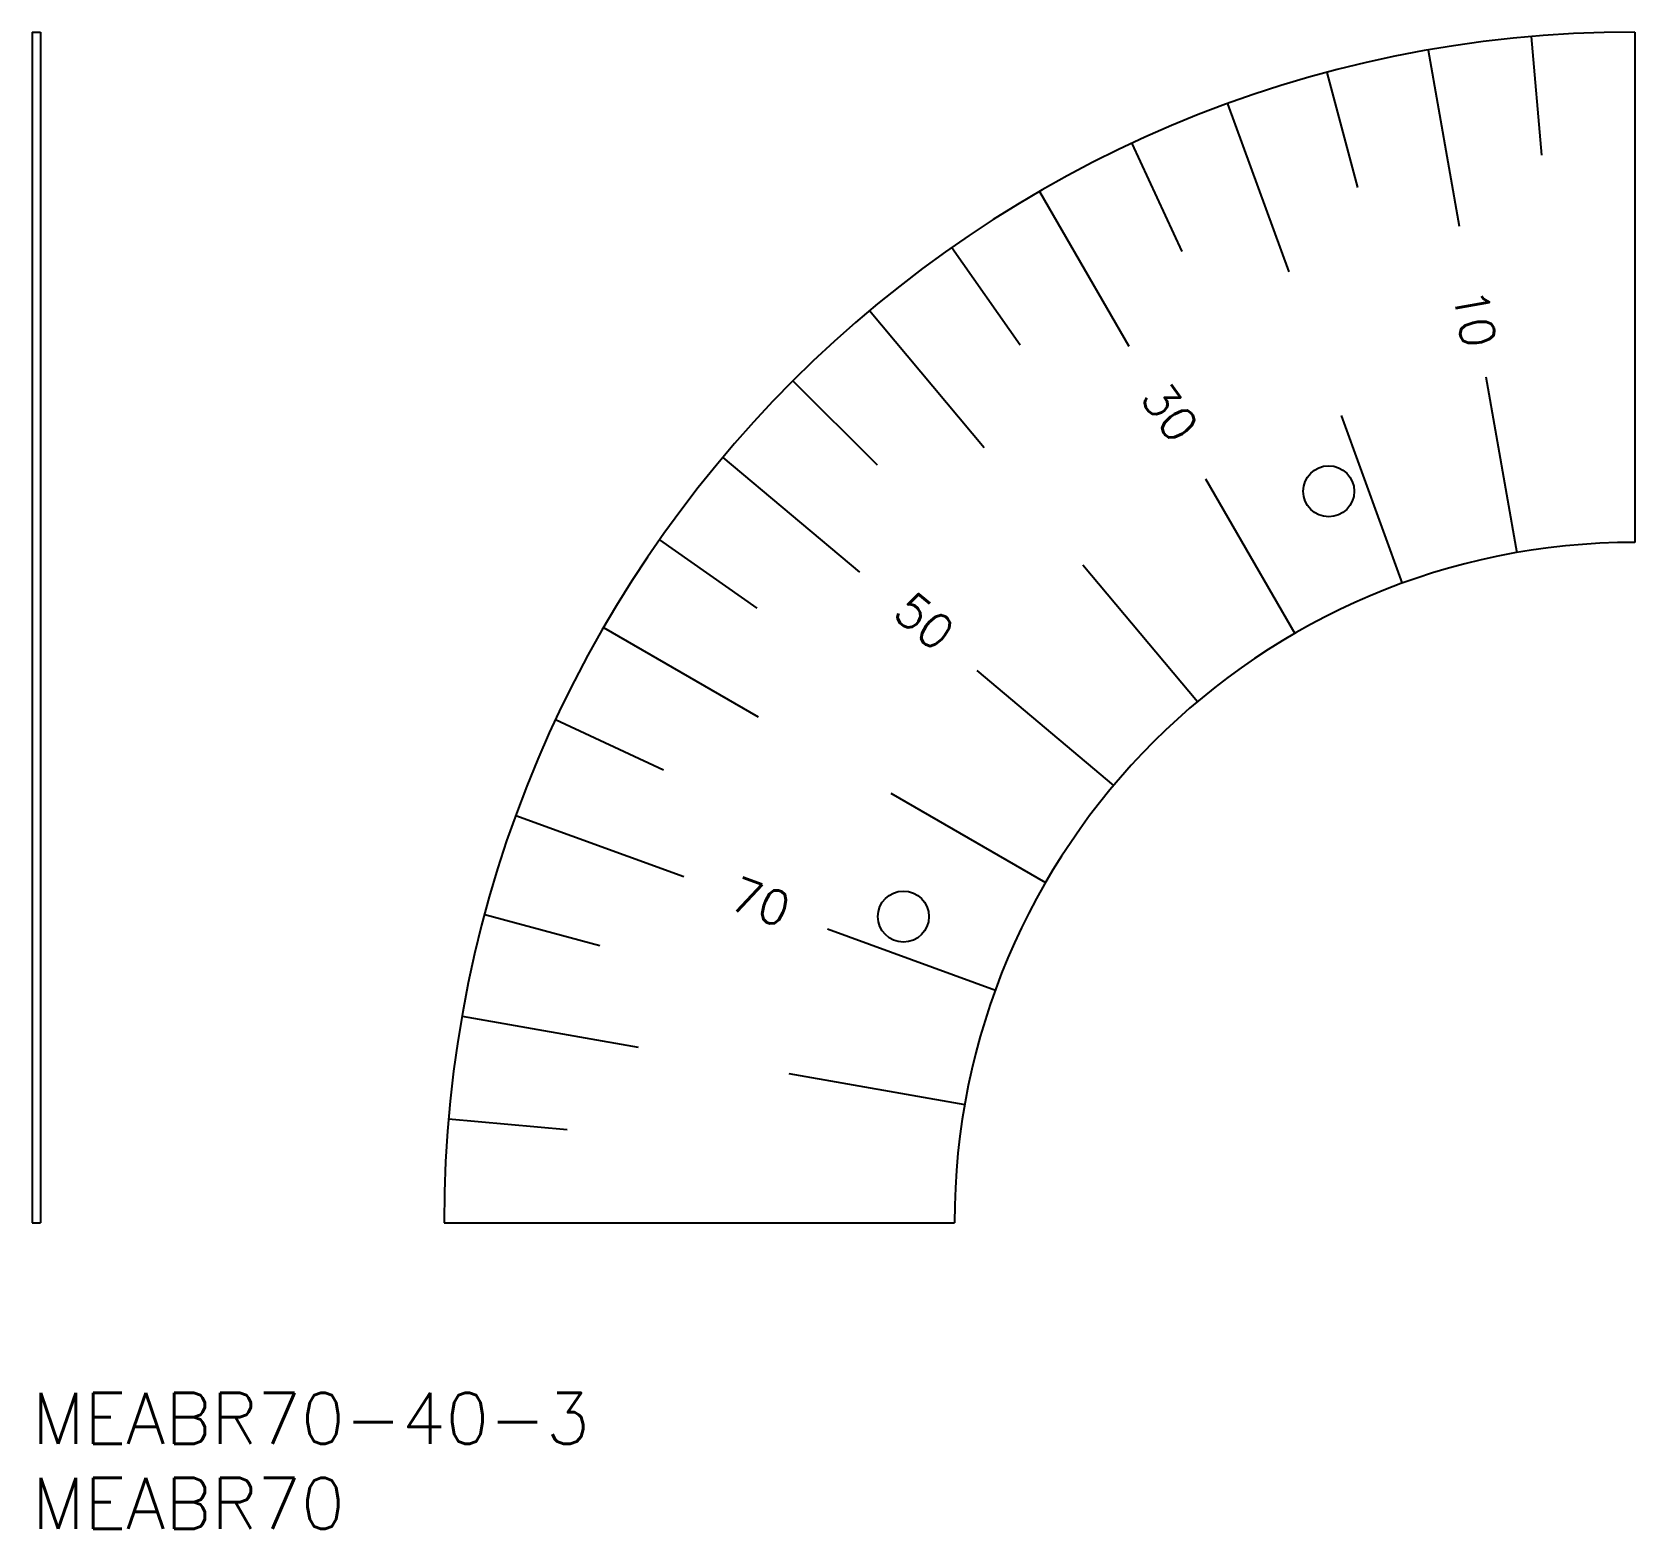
# Model space of a CAD drawing. Extents: x 0 to 94.2, y -8 to 80.
import ezdxf

# ---------------------------------------------------------------- set-up
doc = ezdxf.new("R2010")
doc.units = 0
doc.header["$LTSCALE"] = 0.5
doc.layers.add('MSM_CONTINUOUS', color=7, linetype='CONTINUOUS')
doc.layers.add('MSM_PART_NUMBER', color=7, linetype='CONTINUOUS')
doc.styles.get("Standard").update_dxf_attribs({"font": 'txt.shx', "height": 3, "bigfont": 'bigfont.shx'})

# ---------------------------------------------------------------- blocks, each defined once
blk = doc.blocks.new('*U2')
at = {"layer": 'MSM_PART_NUMBER'}
blk.add_text('MEABR70-40-3', height=3, dxfattribs=at).set_placement((0, -3))
blk = doc.blocks.new('*U3')
at = {"layer": 'MSM_PART_NUMBER'}
blk.add_text('MEABR70', height=3, dxfattribs=at).set_placement((0, -8))

msp = doc.modelspace()

# ---------------------------------------------------------------- linework, layer by layer
at = {"layer": 'MSM_CONTINUOUS'}
for p, q in [((0, 80), (0, 10)), ((0, 80), (0.5, 80)), ((0.5, 80), (0.5, 10)), ((88.119, 79.734), (88.729, 72.76)), ((94.22, 80), (94.22, 50)), ((82.064, 78.937), (83.888, 68.596)), ((76.102, 77.615), (77.914, 70.853)), ((70.278, 75.778), (73.87, 65.912)), ((64.637, 73.442), (67.595, 67.097)), ((59.22, 70.622), (64.47, 61.529)), ((54.069, 67.341), (58.085, 61.607)), ((49.225, 63.623), (55.974, 55.58)), ((44.722, 59.497), (49.672, 54.548)), ((85.451, 59.733), (87.274, 49.392)), ((76.948, 57.454), (80.539, 47.588)), ((40.597, 54.995), (48.64, 48.246)), ((68.97, 53.734), (74.22, 44.641)), ((36.879, 50.15), (42.613, 46.135)), ((61.759, 48.685), (68.508, 40.642)), ((33.598, 45), (42.691, 39.75)), ((55.535, 42.461), (63.578, 35.712)), ((30.778, 39.583), (37.122, 36.625)), ((50.486, 35.25), (59.579, 30)), ((28.441, 33.941), (38.308, 30.35)), ((26.605, 28.117), (33.366, 26.306)), ((46.765, 27.272), (56.632, 23.681)), ((25.283, 22.155), (35.624, 20.332)), ((44.487, 18.769), (54.828, 16.946)), ((24.486, 16.101), (31.46, 15.491)), ((0, 10), (0.5, 10)), ((24.22, 10), (54.22, 10))]:
    msp.add_line(p, q, dxfattribs=at)
for centre in [(76.22, 53), (51.22, 28)]:
    msp.add_circle(centre, 1.5, dxfattribs=at)
for radius in [70, 40]:
    msp.add_arc((94.22, 10), radius, 90, 180, dxfattribs=at)

# ---------------------------------------------------------------- block references
for name in ['*U2', '*U3']:
    msp.add_blockref(name, (0, 0), dxfattribs=at)

# ---------------------------------------------------------------- texts
for s, rotation, p in [('10', 280, (83.515, 64.703)), ('30', 305, (65.078, 58.493)), ('50', 320, (50.496, 45.699)), ('70', 340, (40.863, 28.511))]:
    msp.add_text(s, height=2, rotation=rotation, dxfattribs=at).set_placement(p)

doc.saveas('drawing.dxf')
